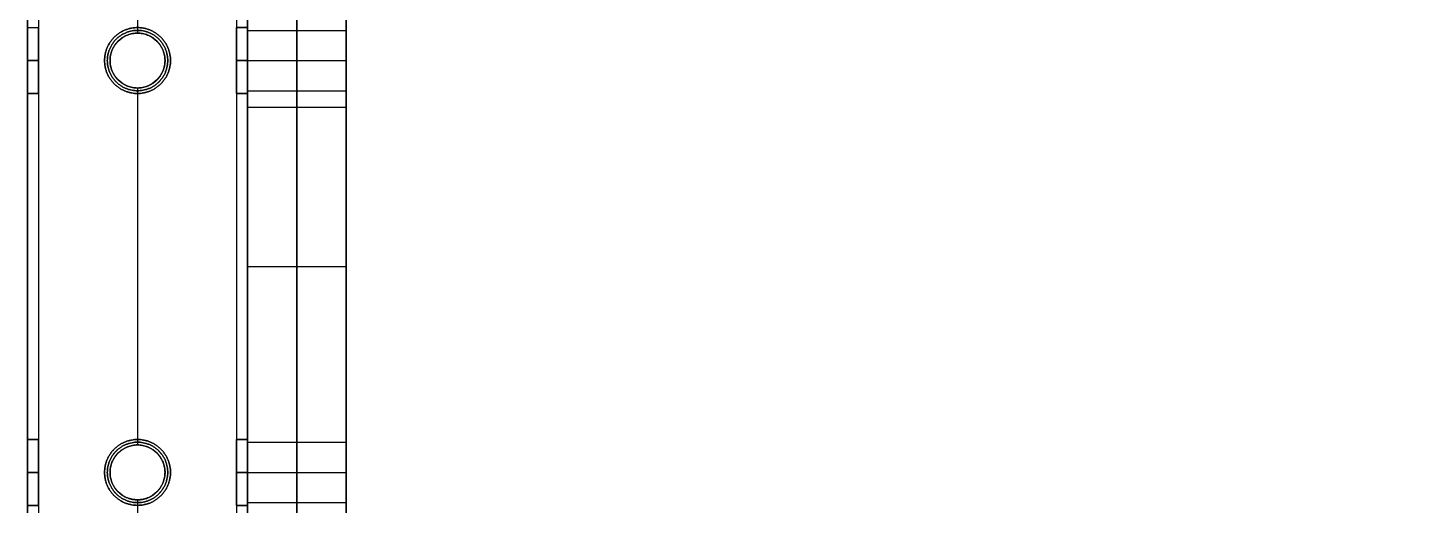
# Model space of a CAD drawing. Header units: millimetres. Extents: x -6529 to 809, y -8611 to 207.
# Drawn here: x -507 to -255.5, y -44.1 to 42.9 of the extents above; entities that cross this region are included whole.
import ezdxf

# ---------------------------------------------------------------- set-up
doc = ezdxf.new("R2010")
doc.units = ezdxf.units.MM
doc.header["$MEASUREMENT"] = 0
doc.layers.add('platen', color=7, linetype='Continuous', true_color=0x007f00)
doc.layers.add('staal', color=5, linetype='Continuous', true_color=0x0000ff)

# ---------------------------------------------------------------- blocks, each defined once
blk = doc.blocks.new('plaat base')
at = {"layer": 'platen'}
for p, q in [((20, -107), (20, -107, 18)), ((14.5, -112.5), (14.5, -112.5, 18)), ((25.5, -112.5), (25.5, -112.5, 18)), ((20, -118), (20, -118, 18)), ((20, -182), (20, -182, 18)), ((14.5, -187.5), (14.5, -187.5, 18)), ((25.5, -187.5), (25.5, -187.5, 18)), ((20, -193), (20, -193, 18))]:
    blk.add_line(p, q, dxfattribs=at)
for points in [[(0, 0), (0, -150), (0, -300)], [(0, 0, 18), (0, -150, 18), (0, -300, 18)], [(0, 0, 9), (0, -150, 9), (0, -300, 9)], [(0, -150), (0, -150, 9), (0, -150, 18)]]:
    blk.add_open_spline(points, degree=2, dxfattribs=at)
for points in [[(25.5, -112.5), (25.5, -118), (20, -118), (14.5, -118), (14.5, -112.5), (14.5, -107), (20, -107), (25.5, -107), (25.5, -112.5)], [(25.5, -112.5, 18), (25.5, -118, 18), (20, -118, 18), (14.5, -118, 18), (14.5, -112.5, 18), (14.5, -107, 18), (20, -107, 18), (25.5, -107, 18), (25.5, -112.5, 18)], [(25.5, -187.5), (25.5, -193), (20, -193), (14.5, -193), (14.5, -187.5), (14.5, -182), (20, -182), (25.5, -182), (25.5, -187.5)], [(25.5, -187.5, 18), (25.5, -193, 18), (20, -193, 18), (14.5, -193, 18), (14.5, -187.5, 18), (14.5, -182, 18), (20, -182, 18), (25.5, -182, 18), (25.5, -187.5, 18)]]:
    blk.add_rational_spline(points, [1, 0.707106781187, 1, 0.707106781187, 1, 0.707106781187, 1, 0.707106781187, 1], degree=2, knots=[-31.415927, -31.415927, -31.415927, -23.561945, -23.561945, -15.707963, -15.707963, -7.853982, -7.853982, 0, 0, 0], dxfattribs=at)
blk = doc.blocks.new('top plaat')
at = {"layer": 'platen'}
for p, q in [((20, -125), (20, -125, 18)), ((14.5, -130.5), (14.5, -130.5, 18)), ((25.5, -130.5), (25.5, -130.5, 18)), ((20, -136), (20, -136, 18)), ((20, -200), (20, -200, 18)), ((14.5, -205.5), (14.5, -205.5, 18)), ((25.5, -205.5), (25.5, -205.5, 18)), ((20, -211), (20, -211, 18))]:
    blk.add_line(p, q, dxfattribs=at)
for points in [[(0, 0), (0, -309), (0, -618), (0, -927), (0, -1236)], [(0, 0, 18), (0, -309, 18), (0, -618, 18), (0, -927, 18), (0, -1236, 18)], [(0, 0, 9), (0, -309, 9), (0, -618, 9), (0, -927, 9), (0, -1236, 9)]]:
    blk.add_open_spline(points, degree=2, knots=[4655.052018, 4655.052018, 4655.052018, 5274.345164, 5274.345164, 5893.638309, 5893.638309, 5893.638309], dxfattribs=at)
for points, knots in [([(25.5, -130.5), (25.5, -136), (20, -136), (14.5, -136), (14.5, -130.5), (14.5, -125), (20, -125), (25.5, -125), (25.5, -130.5)], [-31.415927, -31.415927, -31.415927, -23.561945, -23.561945, -15.707963, -15.707963, -7.853982, -7.853982, 0, 0, 0]), ([(25.5, -130.5, 18), (25.5, -136, 18), (20, -136, 18), (14.5, -136, 18), (14.5, -130.5, 18), (14.5, -125, 18), (20, -125, 18), (25.5, -125, 18), (25.5, -130.5, 18)], [-31.415927, -31.415927, -31.415927, -23.561945, -23.561945, -15.707963, -15.707963, -7.853982, -7.853982, 0, 0, 0]), ([(25.5, -130.5, 9), (25.5, -125, 9), (20, -125, 9), (14.5, -125, 9), (14.5, -130.5, 9), (14.5, -136, 9), (20, -136, 9), (25.5, -136, 9), (25.5, -130.5, 9)], [0, 0, 0, 7.853982, 7.853982, 15.707963, 15.707963, 23.561945, 23.561945, 31.415927, 31.415927, 31.415927]), ([(25.5, -205.5), (25.5, -211), (20, -211), (14.5, -211), (14.5, -205.5), (14.5, -200), (20, -200), (25.5, -200), (25.5, -205.5)], [-31.415927, -31.415927, -31.415927, -23.561945, -23.561945, -15.707963, -15.707963, -7.853982, -7.853982, 0, 0, 0]), ([(25.5, -205.5, 18), (25.5, -211, 18), (20, -211, 18), (14.5, -211, 18), (14.5, -205.5, 18), (14.5, -200, 18), (20, -200, 18), (25.5, -200, 18), (25.5, -205.5, 18)], [-31.415927, -31.415927, -31.415927, -23.561945, -23.561945, -15.707963, -15.707963, -7.853982, -7.853982, 0, 0, 0]), ([(25.5, -205.5, 9), (25.5, -200, 9), (20, -200, 9), (14.5, -200, 9), (14.5, -205.5, 9), (14.5, -211, 9), (20, -211, 9), (25.5, -211, 9), (25.5, -205.5, 9)], [0, 0, 0, 7.853982, 7.853982, 15.707963, 15.707963, 23.561945, 23.561945, 31.415927, 31.415927, 31.415927])]:
    blk.add_rational_spline(points, [1, 0.707106781187, 1, 0.707106781187, 1, 0.707106781187, 1, 0.707106781187, 1], degree=2, knots=knots, dxfattribs=at)
blk = doc.blocks.new('plaat laag')
at = {"layer": 'platen'}
for p, q in [((-0.55, -165, 638), (17.45, -165.06, 638)), ((-0.56, -170.5, 643.5), (17.44, -170.56, 643.5)), ((-0.56, -170.5, 632.5), (17.44, -170.56, 632.5)), ((-0.58, -176, 638), (17.42, -176.06, 638)), ((-0.79, -240, 638), (17.21, -240.06, 638)), ((-0.81, -245.5, 643.5), (17.19, -245.56, 643.5)), ((-0.81, -245.5, 632.5), (17.19, -245.56, 632.5)), ((-0.83, -251, 638), (17.17, -251.06, 638))]:
    blk.add_line(p, q, dxfattribs=at)
for points in [[(-1.18, -358), (-0.59, -179), (0, 0)], [(7.82, -358.03), (8.41, -179.03), (9, -0.03)], [(16.82, -358.06), (17.41, -179.06), (18, -0.06)], [(-0.19, -58, 300), (-2.18, -658, 300), (-4.16, -1257.99, 300)], [(-0.19, -58, 658), (-0.69, -208, 658), (-1.18, -358, 658)], [(8.81, -58.03, 658), (8.31, -208.03, 658), (7.82, -358.03, 658)], [(17.81, -58.06, 300), (15.82, -658.06, 300), (13.84, -1258.05, 300)], [(17.81, -58.06, 658), (17.31, -208.06, 658), (16.82, -358.06, 658)], [(-0.59, -179), (8.41, -179.03), (17.41, -179.06)], [(-0.69, -208, 658), (8.31, -208.03, 658), (17.31, -208.06, 658)]]:
    blk.add_open_spline(points, degree=2, dxfattribs=at)
for points in [[(-0.56, -170.5, 643.5), (-0.55, -165, 643.5), (-0.55, -165, 638), (-0.55, -165, 632.5), (-0.56, -170.5, 632.5), (-0.58, -176, 632.5), (-0.58, -176, 638), (-0.58, -176, 643.5), (-0.56, -170.5, 643.5)], [(17.44, -170.56, 643.5), (17.45, -165.06, 643.5), (17.45, -165.06, 638), (17.45, -165.06, 632.5), (17.44, -170.56, 632.5), (17.42, -176.06, 632.5), (17.42, -176.06, 638), (17.42, -176.06, 643.5), (17.44, -170.56, 643.5)], [(-0.81, -245.5, 643.5), (-0.79, -240, 643.5), (-0.79, -240, 638), (-0.79, -240, 632.5), (-0.81, -245.5, 632.5), (-0.83, -251, 632.5), (-0.83, -251, 638), (-0.83, -251, 643.5), (-0.81, -245.5, 643.5)], [(17.19, -245.56, 643.5), (17.21, -240.06, 643.5), (17.21, -240.06, 638), (17.21, -240.06, 632.5), (17.19, -245.56, 632.5), (17.17, -251.06, 632.5), (17.17, -251.06, 638), (17.17, -251.06, 643.5), (17.19, -245.56, 643.5)]]:
    blk.add_rational_spline(points, [1, 0.707106781187, 1, 0.707106781187, 1, 0.707106781187, 1, 0.707106781187, 1], degree=2, knots=[-31.415927, -31.415927, -31.415927, -23.561945, -23.561945, -15.707963, -15.707963, -7.853982, -7.853982, 0, 0, 0], dxfattribs=at)

msp = doc.modelspace()

# ---------------------------------------------------------------- linework, layer by layer
at = {"layer": 'staal'}
for p, q in [((-506.97, 42.87, 20), (-504.97, 42.87, 20)), ((-486.97, 42.87, 38), (-486.97, 42.87, 40)), ((-486.97, 42.87), (-486.97, 42.87, 2)), ((-468.97, 42.87, 20), (-466.97, 42.87, 20)), ((-466.97, 42.87, 696), (-468.97, 42.87, 696)), ((-486.97, 41.87, 714), (-486.97, 41.87, 716)), ((-486.97, 41.87, 676), (-486.97, 41.87, 678)), ((-506.97, 36.87, 14), (-504.97, 36.87, 14)), ((-506.97, 36.87, 26), (-504.97, 36.87, 26)), ((-504.97, 36.87, 690), (-506.97, 36.87, 690)), ((-504.97, 36.87, 702), (-506.97, 36.87, 702)), ((-492.97, 36.87, 38), (-492.97, 36.87, 40)), ((-492.97, 36.87), (-492.97, 36.87, 2)), ((-491.97, 36.87, 714), (-491.97, 36.87, 716)), ((-491.97, 36.87, 676), (-491.97, 36.87, 678)), ((-481.97, 36.87, 676), (-481.97, 36.87, 678)), ((-481.97, 36.87, 714), (-481.97, 36.87, 716)), ((-480.97, 36.87, 38), (-480.97, 36.87, 40)), ((-480.97, 36.87), (-480.97, 36.87, 2)), ((-468.97, 36.87, 14), (-466.97, 36.87, 14)), ((-468.97, 36.87, 26), (-466.97, 36.87, 26)), ((-466.97, 36.87, 690), (-468.97, 36.87, 690)), ((-466.97, 36.87, 702), (-468.97, 36.87, 702)), ((-506.97, 30.87, 20), (-504.97, 30.87, 20)), ((-504.97, 30.87, 696), (-506.97, 30.87, 696)), ((-486.97, 31.87, 714), (-486.97, 31.87, 716)), ((-486.97, 31.87, 676), (-486.97, 31.87, 678)), ((-486.97, 30.87, 38), (-486.97, 30.87, 40)), ((-486.97, 30.87), (-486.97, 30.87, 2)), ((-468.97, 30.87, 20), (-466.97, 30.87, 20)), ((-466.97, 30.87, 696), (-468.97, 30.87, 696)), ((-506.97, -32.13, 20), (-504.97, -32.13, 20)), ((-504.97, -32.13, 696), (-506.97, -32.13, 696)), ((-486.97, -32.13, 38), (-486.97, -32.13, 40)), ((-486.97, -32.13), (-486.97, -32.13, 2)), ((-468.97, -32.13, 20), (-466.97, -32.13, 20)), ((-466.97, -32.13, 696), (-468.97, -32.13, 696)), ((-486.97, -33.13, 714), (-486.97, -33.13, 716)), ((-486.97, -33.13, 676), (-486.97, -33.13, 678)), ((-506.97, -38.13, 14), (-504.97, -38.13, 14)), ((-506.97, -38.13, 26), (-504.97, -38.13, 26)), ((-504.97, -38.13, 690), (-506.97, -38.13, 690)), ((-504.97, -38.13, 702), (-506.97, -38.13, 702)), ((-492.97, -38.13, 38), (-492.97, -38.13, 40)), ((-492.97, -38.13), (-492.97, -38.13, 2)), ((-491.97, -38.13, 714), (-491.97, -38.13, 716)), ((-491.97, -38.13, 676), (-491.97, -38.13, 678)), ((-481.97, -38.13, 676), (-481.97, -38.13, 678)), ((-481.97, -38.13, 714), (-481.97, -38.13, 716)), ((-480.97, -38.13, 38), (-480.97, -38.13, 40)), ((-480.97, -38.13), (-480.97, -38.13, 2)), ((-468.97, -38.13, 14), (-466.97, -38.13, 14)), ((-468.97, -38.13, 26), (-466.97, -38.13, 26)), ((-466.97, -38.13, 690), (-468.97, -38.13, 690)), ((-466.97, -38.13, 702), (-468.97, -38.13, 702)), ((-506.97, -44.13, 20), (-504.97, -44.13, 20)), ((-504.97, -44.13, 696), (-506.97, -44.13, 696)), ((-486.97, -43.13, 714), (-486.97, -43.13, 716)), ((-486.97, -43.13, 676), (-486.97, -43.13, 678)), ((-486.97, -44.13, 38), (-486.97, -44.13, 40)), ((-486.97, -44.13), (-486.97, -44.13, 2)), ((-468.97, -44.13, 20), (-466.97, -44.13, 20)), ((-466.97, -44.13, 696), (-468.97, -44.13, 696))]:
    msp.add_line(p, q, dxfattribs=at)
for points in [[(-506.97, 207.37), (809.03, 207.37), (809.03, -1108.63), (-506.97, -1108.63)], [(-466.97, 167.37), (769.03, 167.37), (769.03, -1068.63), (-466.97, -1068.63)]]:
    msp.add_lwpolyline(points, close=True, dxfattribs=at)
for centre in [(-486.97, 36.87, 676), (-486.97, 36.87, 715), (-486.97, 36.87, 677), (-486.97, -38.13, 676), (-486.97, -38.13, 715), (-486.97, -38.13, 677)]:
    msp.add_circle(centre, 5, dxfattribs=at)
for points in [[(-506.97, 207.37), (-506.97, -450.63), (-506.97, -1108.63)], [(-506.97, 207.37, 40), (-506.97, -450.63, 40), (-506.97, -1108.63, 40)], [(-506.97, 207.37, 676), (-506.97, -450.63, 676), (-506.97, -1108.63, 676)], [(-506.97, 207.37, 716), (-506.97, -450.63, 716), (-506.97, -1108.63, 716)], [(-504.97, 205.37, 38), (-504.97, -450.63, 38), (-504.97, -1106.63, 38)], [(-504.97, 205.37, 2), (-504.97, -450.63, 2), (-504.97, -1106.63, 2)], [(-504.97, 205.37, 714), (-504.97, -450.63, 714), (-504.97, -1106.63, 714)], [(-504.97, 205.37, 678), (-504.97, -450.63, 678), (-504.97, -1106.63, 678)], [(-468.97, 169.37, 38), (-468.97, -450.63, 38), (-468.97, -1070.63, 38)], [(-468.97, 169.37, 2), (-468.97, -450.63, 2), (-468.97, -1070.63, 2)], [(-468.97, 169.37, 714), (-468.97, -450.63, 714), (-468.97, -1070.63, 714)], [(-468.97, 169.37, 678), (-468.97, -450.63, 678), (-468.97, -1070.63, 678)], [(-466.97, 167.37), (-466.97, -450.63), (-466.97, -1068.63)], [(-466.97, 167.37, 40), (-466.97, -450.63, 40), (-466.97, -1068.63, 40)], [(-466.97, 167.37, 676), (-466.97, -450.63, 676), (-466.97, -1068.63, 676)], [(-466.97, 167.37, 716), (-466.97, -450.63, 716), (-466.97, -1068.63, 716)], [(-506.97, 105.87, 20), (-506.97, 74.37, 20), (-506.97, 42.87, 20)], [(-504.97, 105.87, 20), (-504.97, 74.37, 20), (-504.97, 42.87, 20)], [(-486.97, 106.87, 716), (-486.97, 74.37, 716), (-486.97, 41.87, 716)], [(-486.97, 106.87, 714), (-486.97, 74.37, 714), (-486.97, 41.87, 714)], [(-486.97, 106.87, 678), (-486.97, 74.37, 678), (-486.97, 41.87, 678)], [(-486.97, 106.87, 676), (-486.97, 74.37, 676), (-486.97, 41.87, 676)], [(-486.97, 105.87, 40), (-486.97, 74.37, 40), (-486.97, 42.87, 40)], [(-486.97, 105.87, 38), (-486.97, 74.37, 38), (-486.97, 42.87, 38)], [(-486.97, 105.87, 2), (-486.97, 74.37, 2), (-486.97, 42.87, 2)], [(-486.97, 105.87), (-486.97, 74.37), (-486.97, 42.87)], [(-468.97, 105.87, 20), (-468.97, 74.37, 20), (-468.97, 42.87, 20)], [(-466.97, 105.87, 20), (-466.97, 74.37, 20), (-466.97, 42.87, 20)], [(-466.97, 105.87, 696), (-466.97, 74.37, 696), (-466.97, 42.87, 696)], [(-506.97, 30.87, 20), (-506.97, -0.63, 20), (-506.97, -32.13, 20)], [(-506.97, 30.87, 696), (-506.97, -0.63, 696), (-506.97, -32.13, 696)], [(-504.97, 30.87, 20), (-504.97, -0.63, 20), (-504.97, -32.13, 20)], [(-504.97, 30.87, 696), (-504.97, -0.63, 696), (-504.97, -32.13, 696)], [(-486.97, 31.87, 716), (-486.97, -0.63, 716), (-486.97, -33.13, 716)], [(-486.97, 31.87, 714), (-486.97, -0.63, 714), (-486.97, -33.13, 714)], [(-486.97, 31.87, 678), (-486.97, -0.63, 678), (-486.97, -33.13, 678)], [(-486.97, 31.87, 676), (-486.97, -0.63, 676), (-486.97, -33.13, 676)], [(-486.97, 30.87, 40), (-486.97, -0.63, 40), (-486.97, -32.13, 40)], [(-486.97, 30.87, 38), (-486.97, -0.63, 38), (-486.97, -32.13, 38)], [(-486.97, 30.87, 2), (-486.97, -0.63, 2), (-486.97, -32.13, 2)], [(-486.97, 30.87), (-486.97, -0.63), (-486.97, -32.13)], [(-468.97, 30.87, 20), (-468.97, -0.63, 20), (-468.97, -32.13, 20)], [(-468.97, 30.87, 696), (-468.97, -0.63, 696), (-468.97, -32.13, 696)], [(-466.97, 30.87, 20), (-466.97, -0.63, 20), (-466.97, -32.13, 20)], [(-466.97, 30.87, 696), (-466.97, -0.63, 696), (-466.97, -32.13, 696)], [(-506.97, -44.13, 696), (-506.97, -75.63, 696), (-506.97, -107.13, 696)], [(-504.97, -44.13, 696), (-504.97, -75.63, 696), (-504.97, -107.13, 696)], [(-486.97, -43.13, 716), (-486.97, -75.63, 716), (-486.97, -108.13, 716)], [(-486.97, -43.13, 714), (-486.97, -75.63, 714), (-486.97, -108.13, 714)], [(-486.97, -43.13, 678), (-486.97, -75.63, 678), (-486.97, -108.13, 678)], [(-486.97, -43.13, 676), (-486.97, -75.63, 676), (-486.97, -108.13, 676)], [(-468.97, -44.13, 20), (-468.97, -75.63, 20), (-468.97, -107.13, 20)], [(-468.97, -44.13, 696), (-468.97, -75.63, 696), (-468.97, -107.13, 696)], [(-466.97, -44.13, 696), (-466.97, -75.63, 696), (-466.97, -107.13, 696)]]:
    msp.add_open_spline(points, degree=2, dxfattribs=at)
for points, knots in [([(-506.97, 36.87, 14), (-506.97, 42.87, 14), (-506.97, 42.87, 20), (-506.97, 42.87, 26), (-506.97, 36.87, 26), (-506.97, 30.87, 26), (-506.97, 30.87, 20), (-506.97, 30.87, 14), (-506.97, 36.87, 14)], [0, 0, 0, 7.853982, 7.853982, 15.707963, 15.707963, 23.561945, 23.561945, 31.415927, 31.415927, 31.415927]), ([(-506.97, 36.87, 690), (-506.97, 42.87, 690), (-506.97, 42.87, 696), (-506.97, 42.87, 702), (-506.97, 36.87, 702), (-506.97, 30.87, 702), (-506.97, 30.87, 696), (-506.97, 30.87, 690), (-506.97, 36.87, 690)], [0, 0, 0, 7.853982, 7.853982, 15.707963, 15.707963, 23.561945, 23.561945, 31.415927, 31.415927, 31.415927]), ([(-504.97, 36.87, 14), (-504.97, 30.87, 14), (-504.97, 30.87, 20), (-504.97, 30.87, 26), (-504.97, 36.87, 26), (-504.97, 42.87, 26), (-504.97, 42.87, 20), (-504.97, 42.87, 14), (-504.97, 36.87, 14)], [-31.415927, -31.415927, -31.415927, -23.561945, -23.561945, -15.707963, -15.707963, -7.853982, -7.853982, 0, 0, 0]), ([(-504.97, 36.87, 690), (-504.97, 30.87, 690), (-504.97, 30.87, 696), (-504.97, 30.87, 702), (-504.97, 36.87, 702), (-504.97, 42.87, 702), (-504.97, 42.87, 696), (-504.97, 42.87, 690), (-504.97, 36.87, 690)], [-31.415927, -31.415927, -31.415927, -23.561945, -23.561945, -15.707963, -15.707963, -7.853982, -7.853982, 0, 0, 0]), ([(-480.97, 36.87, 40), (-480.97, 30.87, 40), (-486.97, 30.87, 40), (-492.97, 30.87, 40), (-492.97, 36.87, 40), (-492.97, 42.87, 40), (-486.97, 42.87, 40), (-480.97, 42.87, 40), (-480.97, 36.87, 40)], [-31.415927, -31.415927, -31.415927, -23.561945, -23.561945, -15.707963, -15.707963, -7.853982, -7.853982, 0, 0, 0]), ([(-480.97, 36.87, 38), (-480.97, 42.87, 38), (-486.97, 42.87, 38), (-492.97, 42.87, 38), (-492.97, 36.87, 38), (-492.97, 30.87, 38), (-486.97, 30.87, 38), (-480.97, 30.87, 38), (-480.97, 36.87, 38)], [0, 0, 0, 7.853982, 7.853982, 15.707963, 15.707963, 23.561945, 23.561945, 31.415927, 31.415927, 31.415927]), ([(-480.97, 36.87, 2), (-480.97, 30.87, 2), (-486.97, 30.87, 2), (-492.97, 30.87, 2), (-492.97, 36.87, 2), (-492.97, 42.87, 2), (-486.97, 42.87, 2), (-480.97, 42.87, 2), (-480.97, 36.87, 2)], [-31.415927, -31.415927, -31.415927, -23.561945, -23.561945, -15.707963, -15.707963, -7.853982, -7.853982, 0, 0, 0]), ([(-480.97, 36.87), (-480.97, 42.87), (-486.97, 42.87), (-492.97, 42.87), (-492.97, 36.87), (-492.97, 30.87), (-486.97, 30.87), (-480.97, 30.87), (-480.97, 36.87)], [0, 0, 0, 7.853982, 7.853982, 15.707963, 15.707963, 23.561945, 23.561945, 31.415927, 31.415927, 31.415927]), ([(-468.97, 36.87, 14), (-468.97, 42.87, 14), (-468.97, 42.87, 20), (-468.97, 42.87, 26), (-468.97, 36.87, 26), (-468.97, 30.87, 26), (-468.97, 30.87, 20), (-468.97, 30.87, 14), (-468.97, 36.87, 14)], [0, 0, 0, 7.853982, 7.853982, 15.707963, 15.707963, 23.561945, 23.561945, 31.415927, 31.415927, 31.415927]), ([(-468.97, 36.87, 690), (-468.97, 42.87, 690), (-468.97, 42.87, 696), (-468.97, 42.87, 702), (-468.97, 36.87, 702), (-468.97, 30.87, 702), (-468.97, 30.87, 696), (-468.97, 30.87, 690), (-468.97, 36.87, 690)], [0, 0, 0, 7.853982, 7.853982, 15.707963, 15.707963, 23.561945, 23.561945, 31.415927, 31.415927, 31.415927]), ([(-466.97, 36.87, 14), (-466.97, 30.87, 14), (-466.97, 30.87, 20), (-466.97, 30.87, 26), (-466.97, 36.87, 26), (-466.97, 42.87, 26), (-466.97, 42.87, 20), (-466.97, 42.87, 14), (-466.97, 36.87, 14)], [-31.415927, -31.415927, -31.415927, -23.561945, -23.561945, -15.707963, -15.707963, -7.853982, -7.853982, 0, 0, 0]), ([(-466.97, 36.87, 690), (-466.97, 30.87, 690), (-466.97, 30.87, 696), (-466.97, 30.87, 702), (-466.97, 36.87, 702), (-466.97, 42.87, 702), (-466.97, 42.87, 696), (-466.97, 42.87, 690), (-466.97, 36.87, 690)], [-31.415927, -31.415927, -31.415927, -23.561945, -23.561945, -15.707963, -15.707963, -7.853982, -7.853982, 0, 0, 0]), ([(-481.97, 36.87, 716), (-481.97, 31.87, 716), (-486.97, 31.87, 716), (-491.97, 31.87, 716), (-491.97, 36.87, 716), (-491.97, 41.87, 716), (-486.97, 41.87, 716), (-481.97, 41.87, 716), (-481.97, 36.87, 716)], [-31.415927, -31.415927, -31.415927, -23.561945, -23.561945, -15.707963, -15.707963, -7.853982, -7.853982, 0, 0, 0]), ([(-481.97, 36.87, 714), (-481.97, 41.87, 714), (-486.97, 41.87, 714), (-491.97, 41.87, 714), (-491.97, 36.87, 714), (-491.97, 31.87, 714), (-486.97, 31.87, 714), (-481.97, 31.87, 714), (-481.97, 36.87, 714)], [0, 0, 0, 7.853982, 7.853982, 15.707963, 15.707963, 23.561945, 23.561945, 31.415927, 31.415927, 31.415927]), ([(-481.97, 36.87, 678), (-481.97, 31.87, 678), (-486.97, 31.87, 678), (-491.97, 31.87, 678), (-491.97, 36.87, 678), (-491.97, 41.87, 678), (-486.97, 41.87, 678), (-481.97, 41.87, 678), (-481.97, 36.87, 678)], [-31.415927, -31.415927, -31.415927, -23.561945, -23.561945, -15.707963, -15.707963, -7.853982, -7.853982, 0, 0, 0]), ([(-506.97, -38.13, 14), (-506.97, -32.13, 14), (-506.97, -32.13, 20), (-506.97, -32.13, 26), (-506.97, -38.13, 26), (-506.97, -44.13, 26), (-506.97, -44.13, 20), (-506.97, -44.13, 14), (-506.97, -38.13, 14)], [0, 0, 0, 7.853982, 7.853982, 15.707963, 15.707963, 23.561945, 23.561945, 31.415927, 31.415927, 31.415927]), ([(-506.97, -38.13, 690), (-506.97, -32.13, 690), (-506.97, -32.13, 696), (-506.97, -32.13, 702), (-506.97, -38.13, 702), (-506.97, -44.13, 702), (-506.97, -44.13, 696), (-506.97, -44.13, 690), (-506.97, -38.13, 690)], [0, 0, 0, 7.853982, 7.853982, 15.707963, 15.707963, 23.561945, 23.561945, 31.415927, 31.415927, 31.415927]), ([(-504.97, -38.13, 14), (-504.97, -44.13, 14), (-504.97, -44.13, 20), (-504.97, -44.13, 26), (-504.97, -38.13, 26), (-504.97, -32.13, 26), (-504.97, -32.13, 20), (-504.97, -32.13, 14), (-504.97, -38.13, 14)], [-31.415927, -31.415927, -31.415927, -23.561945, -23.561945, -15.707963, -15.707963, -7.853982, -7.853982, 0, 0, 0]), ([(-504.97, -38.13, 690), (-504.97, -44.13, 690), (-504.97, -44.13, 696), (-504.97, -44.13, 702), (-504.97, -38.13, 702), (-504.97, -32.13, 702), (-504.97, -32.13, 696), (-504.97, -32.13, 690), (-504.97, -38.13, 690)], [-31.415927, -31.415927, -31.415927, -23.561945, -23.561945, -15.707963, -15.707963, -7.853982, -7.853982, 0, 0, 0]), ([(-480.97, -38.13, 40), (-480.97, -44.13, 40), (-486.97, -44.13, 40), (-492.97, -44.13, 40), (-492.97, -38.13, 40), (-492.97, -32.13, 40), (-486.97, -32.13, 40), (-480.97, -32.13, 40), (-480.97, -38.13, 40)], [-31.415927, -31.415927, -31.415927, -23.561945, -23.561945, -15.707963, -15.707963, -7.853982, -7.853982, 0, 0, 0]), ([(-480.97, -38.13, 38), (-480.97, -32.13, 38), (-486.97, -32.13, 38), (-492.97, -32.13, 38), (-492.97, -38.13, 38), (-492.97, -44.13, 38), (-486.97, -44.13, 38), (-480.97, -44.13, 38), (-480.97, -38.13, 38)], [0, 0, 0, 7.853982, 7.853982, 15.707963, 15.707963, 23.561945, 23.561945, 31.415927, 31.415927, 31.415927]), ([(-480.97, -38.13, 2), (-480.97, -44.13, 2), (-486.97, -44.13, 2), (-492.97, -44.13, 2), (-492.97, -38.13, 2), (-492.97, -32.13, 2), (-486.97, -32.13, 2), (-480.97, -32.13, 2), (-480.97, -38.13, 2)], [-31.415927, -31.415927, -31.415927, -23.561945, -23.561945, -15.707963, -15.707963, -7.853982, -7.853982, 0, 0, 0]), ([(-480.97, -38.13), (-480.97, -32.13), (-486.97, -32.13), (-492.97, -32.13), (-492.97, -38.13), (-492.97, -44.13), (-486.97, -44.13), (-480.97, -44.13), (-480.97, -38.13)], [0, 0, 0, 7.853982, 7.853982, 15.707963, 15.707963, 23.561945, 23.561945, 31.415927, 31.415927, 31.415927]), ([(-468.97, -38.13, 14), (-468.97, -32.13, 14), (-468.97, -32.13, 20), (-468.97, -32.13, 26), (-468.97, -38.13, 26), (-468.97, -44.13, 26), (-468.97, -44.13, 20), (-468.97, -44.13, 14), (-468.97, -38.13, 14)], [0, 0, 0, 7.853982, 7.853982, 15.707963, 15.707963, 23.561945, 23.561945, 31.415927, 31.415927, 31.415927]), ([(-468.97, -38.13, 690), (-468.97, -32.13, 690), (-468.97, -32.13, 696), (-468.97, -32.13, 702), (-468.97, -38.13, 702), (-468.97, -44.13, 702), (-468.97, -44.13, 696), (-468.97, -44.13, 690), (-468.97, -38.13, 690)], [0, 0, 0, 7.853982, 7.853982, 15.707963, 15.707963, 23.561945, 23.561945, 31.415927, 31.415927, 31.415927]), ([(-466.97, -38.13, 14), (-466.97, -44.13, 14), (-466.97, -44.13, 20), (-466.97, -44.13, 26), (-466.97, -38.13, 26), (-466.97, -32.13, 26), (-466.97, -32.13, 20), (-466.97, -32.13, 14), (-466.97, -38.13, 14)], [-31.415927, -31.415927, -31.415927, -23.561945, -23.561945, -15.707963, -15.707963, -7.853982, -7.853982, 0, 0, 0]), ([(-466.97, -38.13, 690), (-466.97, -44.13, 690), (-466.97, -44.13, 696), (-466.97, -44.13, 702), (-466.97, -38.13, 702), (-466.97, -32.13, 702), (-466.97, -32.13, 696), (-466.97, -32.13, 690), (-466.97, -38.13, 690)], [-31.415927, -31.415927, -31.415927, -23.561945, -23.561945, -15.707963, -15.707963, -7.853982, -7.853982, 0, 0, 0]), ([(-481.97, -38.13, 716), (-481.97, -43.13, 716), (-486.97, -43.13, 716), (-491.97, -43.13, 716), (-491.97, -38.13, 716), (-491.97, -33.13, 716), (-486.97, -33.13, 716), (-481.97, -33.13, 716), (-481.97, -38.13, 716)], [-31.415927, -31.415927, -31.415927, -23.561945, -23.561945, -15.707963, -15.707963, -7.853982, -7.853982, 0, 0, 0]), ([(-481.97, -38.13, 714), (-481.97, -33.13, 714), (-486.97, -33.13, 714), (-491.97, -33.13, 714), (-491.97, -38.13, 714), (-491.97, -43.13, 714), (-486.97, -43.13, 714), (-481.97, -43.13, 714), (-481.97, -38.13, 714)], [0, 0, 0, 7.853982, 7.853982, 15.707963, 15.707963, 23.561945, 23.561945, 31.415927, 31.415927, 31.415927]), ([(-481.97, -38.13, 678), (-481.97, -43.13, 678), (-486.97, -43.13, 678), (-491.97, -43.13, 678), (-491.97, -38.13, 678), (-491.97, -33.13, 678), (-486.97, -33.13, 678), (-481.97, -33.13, 678), (-481.97, -38.13, 678)], [-31.415927, -31.415927, -31.415927, -23.561945, -23.561945, -15.707963, -15.707963, -7.853982, -7.853982, 0, 0, 0])]:
    msp.add_rational_spline(points, [1, 0.707106781187, 1, 0.707106781187, 1, 0.707106781187, 1, 0.707106781187, 1], degree=2, knots=knots, dxfattribs=at)

# ---------------------------------------------------------------- block references
at = {"layer": 'platen'}
for name, p in [('plaat base', (-506.97, 149.37, 40)), ('top plaat', (-506.97, 167.37, 716))]:
    msp.add_blockref(name, p, dxfattribs=at)
at = {"layer": 'platen', "rotation": 0.1894193054011234}
msp.add_blockref('plaat laag', (-466.97, 207.37, 58), dxfattribs=at)

doc.saveas('drawing.dxf')
